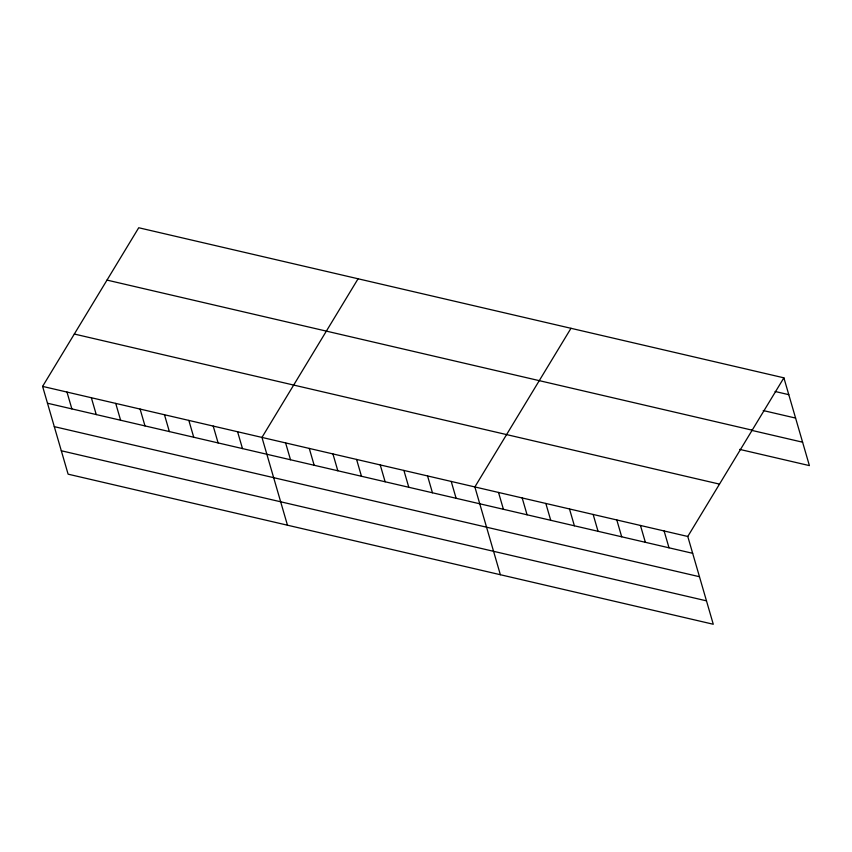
<?xml version="1.0" encoding="UTF-8"?>
<svg xmlns="http://www.w3.org/2000/svg" width="852" height="852" viewBox="0 0 852 852"><rect width="100%" height="100%" fill="white"/><g stroke="black" fill="none" stroke-linecap="round" stroke-linejoin="round"><path stroke-width="1.28" d="M783.893 377.83L687.777 536.472L713.273 624.25L68.107 474.17L42.6 386.393L138.727 227.75L783.893 377.83L809.4 465.607L739.674 449.387M358.085 278.774L261.958 437.417L287.465 525.205M570.989 328.297L474.862 486.939L500.369 574.727M775.096 391.483L788.792 394.668M763.222 410.547L795.587 418.076M107.001 280.095L752.178 430.175M751.549 430.324L802.595 442.199M74.316 334.037L719.493 484.117M42.6 386.393L687.777 536.472M47.488 403.23L692.665 553.31M54.294 426.639L699.471 576.719M61.301 450.761L706.478 600.841M664.113 530.966L669.012 547.804M640.459 525.46L645.358 542.298M616.805 519.954L621.694 536.803M593.152 514.459L598.04 531.297M569.487 508.953L574.386 525.79M545.834 503.447L550.733 520.295M522.18 497.951L527.068 514.789M498.526 492.445L503.415 509.283M451.209 481.433L456.108 498.282M427.555 475.938L432.443 492.775M403.901 470.432L408.79 487.269M380.237 464.926L385.136 481.774M356.583 459.43L361.472 476.268M332.93 453.924L337.818 470.762M309.276 448.418L314.164 465.267M285.612 442.923L290.511 459.76M237.591 431.751L242.479 448.589M213.213 426.075L218.101 442.912M188.835 420.409L193.734 437.246M164.468 414.732L169.356 431.581M140.09 409.067L144.989 425.904M115.723 403.401L120.611 420.238M91.345 397.724L96.244 414.573M66.978 392.058L71.866 408.896"/></g></svg>
